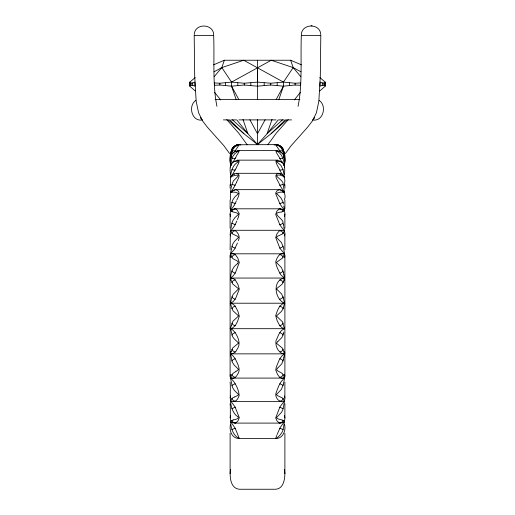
<?xml version="1.0" encoding="UTF-8"?>
<svg xmlns="http://www.w3.org/2000/svg" width="515" height="515" viewBox="0 0 515 515"><rect width="100%" height="100%" fill="white"/><g stroke="black" fill="none" stroke-linecap="round" stroke-linejoin="round"><path stroke-width="0.77" d="M234.789 396.891L237.833 395.436L238.593 394.535L234.402 390.428L232.452 387.332L230.102 376.285L230.102 255.62L232.535 244.387L234.531 241.329L238.6 237.299L237.505 236.276L232.226 233.771L230.553 230.862L231.879 223.175L232.741 220.832L234.789 217.794L238.6 214.118L236.688 212.895L232.04 211.678L230.707 210.448L230.102 213.564L230.108 228.216M284.531 424.379C286.237 430.424 282.889 438.832 275.68 438.49L239.327 438.49C227.334 432.677 231.184 413.751 230.108 403.689M233.559 419.86C236.668 419.313 241.155 418.013 236.063 415.399C227.836 406.734 231.119 392.559 230.108 382.066M283.855 250.045L284.898 255.62L284.898 376.285L283.726 382.561M283.784 226.722L284.879 233.224L284.892 249.839M283.784 205.974L284.879 213.126L284.892 228.216M257.5 99.646L257.5 60.242M275.68 438.49L276.69 435.587M301.558 35.445L320.8 35.516L320.317 75.757L318.843 101.217L316.416 112.753L312.399 120.974L307.667 127.128L291.052 145.79L285.465 153.457M284.892 433.231L284.892 473.71C284.737 479.89 283.302 488.754 275.68 489.25L239.327 489.25C230.031 488.349 229.542 475.899 230.533 469.339M230.108 417.903L230.514 415.399M284.892 214.002L284.486 216.5M230.108 397.973L230.514 395.958M284.892 233.932L284.486 235.941M230.108 376.027L230.514 374.553M284.892 255.878L284.486 257.352M230.997 155.903C229.349 157.86 230.314 160.976 230.514 163.294M230.514 185.387C230.353 178.055 229.986 168.347 236.359 163.146C241.722 160.635 234.769 160.744 233.018 162.27C229.194 164.729 230.051 170.478 230.514 174.482M230.514 199.511C229.993 193.337 230.688 186.488 233.469 180.817C238.297 175.976 241.87 173.298 231.615 176.375M231.454 164.826L230.52 165.939L231.686 159.463L232.741 156.515L234.917 153.618L238.509 151.101L236.527 151.12L234.402 151.841L232.716 153.116L231.512 154.886L230.199 160.68L230.514 167.053M238.529 216.738L239.25 213.519L236.758 209.566L235.464 208.89L234.061 208.858L230.52 210.5L231.853 202.562L232.741 200.052L234.789 196.968L238.6 193.447L235.471 192.256L231.138 191.992L230.52 192.481L232.568 190.853L235.722 189.662L279.265 189.655C284.048 190.003 286.301 195.185 284.486 199.511M284.892 403.689L284.879 418.779L283.565 427.18M231.454 156.837L230.52 158.066L232.535 149.846L235.052 146.717L238.6 144.837L236.662 145.063L237.608 144.767L276.124 144.631L277.379 145.095M284.892 382.066L284.879 398.681L283.707 405.633M194.245 34.556C194.773 22.615 214.227 23.503 213.661 35.451C214.601 58.459 212.367 84.492 216.95 106.335M236.958 144.985C229.452 147.992 229.729 157.809 230.443 164.362M284.557 164.362C284.692 161.684 285.709 158.202 284.003 155.903M283.604 406.2L282.864 409.592L281.628 412.206L276.413 417.704L278.036 418.901L283.044 420.266L284.48 421.405L280.25 427.45L277.424 433.823M283.462 427.746C283.147 432.246 279.664 435.941 276.439 438.304M283.462 383.997L283.649 382.999M283.417 384.222L281.447 389.308L276.401 394.619L277.54 395.655L282.761 398.127L284.48 400.792L279.928 406.927L275.68 417.91L277.031 420.955L279.13 422.886L281.518 422.924L284.48 421.405M283.784 357.661L284.879 352.91L284.486 351.7M283.746 357.867L283.417 359.541M284.486 163.294C286.16 156.296 284.126 145.919 276.594 144.651M284.447 328.873L282.529 321.894L276.407 316.023L281.447 311.401L283.121 308.794L284.48 303.213L283.398 298.018M283.398 359.65L281.802 363.809L277.958 367.826M230.849 152.691C230.907 155.079 228.679 153.522 231.608 153.644M284.486 167.053L284.801 160.68L283.121 151.449L281.055 147.786L278.808 145.919L276.42 144.863L277.205 144.979M231.512 298.436L233.205 294.226L238.6 288.851L232.716 283.945L231.364 280.836M283.417 333.791L283.784 332.059M283.398 333.887L281.802 337.673L278.036 341.329M231.409 298.932L230.52 303.213L231.39 306.779M284.486 174.482C285.342 166.564 284.216 154.468 276.709 151.049C279.104 150.824 281.647 151.944 282.954 153.985C283.862 155.131 285.233 159.495 283.533 156.817M230.469 424.379C229.066 430.109 231.583 438.297 238.6 438.458M237.344 263.828C231.872 267.266 230.463 274.559 230.514 280.205M284.486 185.387L284.847 180.379L283.604 172.087M283.462 307.416L283.379 307.777M231.325 325.383L232.96 321.193L238.6 315.953L233.018 310.777L231.538 307.397M230.63 328.248L231.286 325.551M230.553 328.544L232.452 336.482L234.164 338.831L238.6 343.054L232.741 347.928L231.222 351.565M230.997 151.803L231.879 149.215M230.9 152.511L230.984 152.189M283.379 281.769L284.447 277.836M283.353 281.847L281.963 284.299L276.401 288.864L281.628 294.001L283.379 297.915M231.879 211.601L233.089 209.637L235.201 208.839M283.121 420.304L281.911 422.268L279.8 423.066M231.879 192.32L233.089 190.408L235.201 189.707M231.879 233.45L233.089 231.473L235.201 230.604C238.265 232.716 240.582 237.164 238.316 240.692M283.121 398.456C280.81 404.867 274.959 397.799 275.802 393.763C277.154 389.881 278.48 385.915 280.656 382.407C282.458 379.555 285.709 378.403 283.244 374.907C282.632 371.869 273.665 371.135 277.72 368.019M236.842 221.019L234.673 225.686L230.334 231.808L230.108 249.839M237.505 263.693C240.885 260.712 232.477 259.953 231.879 257.333L233.089 255.401L235.201 254.474L237.698 257.861L239.321 262.515L235.265 273.034L233.05 275.963L230.52 278.049L231.184 280.205M283.121 374.572L281.911 376.504L279.8 377.424L277.553 374.521L275.725 370.027L276.317 366.957L279.536 359.232L281.847 356.045L284.48 353.856L282.529 348.256L276.452 343.286L277.881 341.451M231.184 351.7L230.52 353.856L232.226 361.968L234.164 365.084L238.593 369.416L235.909 371.573M231.879 282.651L233.089 280.81L235.201 279.864L237.84 284.261L239.314 289.082L235.535 298.713L233.121 301.603L230.199 303.425L230.514 303.94M283.121 349.247C279.31 357.513 273.381 342.597 276.948 338.748C277.984 336.224 278.898 333.54 280.72 331.46C281.37 329.851 285.143 329.169 284.486 327.965M298.05 106.335C302.633 84.492 300.399 58.459 301.339 35.451C300.773 23.503 320.227 22.615 320.755 34.556M231.879 163.294L232.864 161.794L234.66 161.144M231.879 308.8L233.089 307.088L235.201 306.135L237.84 311.163L239.314 316.191L237.563 321.399L235.265 325.68L232.252 328.152L230.52 328.692L230.102 328.319L230.514 327.965M283.121 323.105L281.911 324.817L279.8 325.77L277.205 320.845L275.686 315.708L277.469 310.442L279.8 306.135L282.729 303.76L284.48 303.213L284.898 303.58L284.486 303.94M214.189 76.671L221.823 67.6L224.34 60.242L290.66 60.242L301.436 64.839M231.879 154.262L232.658 153.077L234.113 152.453M272.023 119.39L267.092 133.726L257.5 144.522L243.943 133.726L228.306 119.989M278.77 99.762L283.443 86.179L283.443 82.11L293.177 67.6L290.66 60.242M231.454 176.536L230.52 177.508L233.089 174.276L236.501 173.304L278.48 173.304L280.057 173.819M195.217 90.93L189.803 86.179L190.125 85.303L189.803 82.11L195.166 77.604M235.761 371.656C233.057 372.545 229.812 376.375 231.299 378.763C235.625 383.186 238.728 389.488 239.172 395.559C238.207 398.417 236.082 402.492 232.407 401.5C228.86 401.314 232.542 397.104 234.66 396.949M283.379 272.145L281.447 267.594L276.401 262.431L282.645 257.951L284.48 253.811L279.928 248.339L275.692 237.537L276.864 233.977L279.13 231.01L281.518 230.282L284.48 231.113L279.928 224.971L275.699 214.401L276.774 211.343L278.995 209.077L281.454 208.961L284.48 210.5L280.057 204.095L275.737 193.878L275.828 192.7L276.864 191.02L279.265 189.655M319.783 90.93L325.197 86.179L324.875 85.303L325.197 82.11L319.834 77.604M231.879 335.117L233.089 333.585L235.201 332.651C238.451 337.731 241.117 344.213 236.9 349.563C236.501 352.408 229.445 356.226 230.514 351.7M283.121 296.788L281.911 298.32L279.8 299.254M237.421 243.035L234.673 249.009L230.52 253.811L231.879 257.333M238.387 217.105L237.421 219.557M236.9 199.723C238.715 196.53 241.258 190.769 235.722 189.662M277.167 434.454L276.993 434.866M236.456 200.786L234.125 205.491M283.353 247.348L281.447 242.597L276.401 237.312L277.566 236.237L282.529 233.932L283.398 232.844M283.334 232.992L284.447 231.138M236.52 182.323C237.454 179.503 241.876 174.257 236.501 173.304M236.398 182.613L233.72 187.821M236.198 167.987C237.17 165.424 242.662 158.06 235.464 160.963M231.879 360.964L233.089 359.65L235.201 358.749C237.441 363.616 241.477 369.622 237.351 374.688C236.243 377.283 233.347 379.169 230.52 378.087L284.48 378.087L282.078 378.319L279.8 377.424M283.121 270.942L281.911 272.255L279.8 273.15M236.07 168.27L232.091 175.248M235.265 203.451L231.879 202.44M235.934 157.088C236.173 155.092 242.662 148.648 236.501 151.204M235.799 157.352L233.52 161.343M233.089 147.96L232.046 148.841L232.864 147.573M232.04 148.867L232.452 148.14M265.128 119.744L257.5 133.726L249.872 119.744M276.195 99.466L283.443 86.179L295.14 85.014L300.477 85.303L300.477 82.947L295.14 83.23L283.443 82.11L270.742 83.23L257.5 82.11L244.258 83.23L231.557 82.11L219.86 83.23L214.523 82.947L214.523 85.303L219.86 85.014L231.557 86.179L244.258 85.014L257.5 86.179L270.742 85.014L283.443 86.179M314.086 118.07L313.474 119.177L314.285 117.703M235.464 150.374L234.743 151.616M235.6 150.135L239.25 144.696L240.872 144.96M283.121 246.202L281.911 247.271L279.8 248.101M231.879 385.703L233.089 384.634L235.201 383.804M231.879 151.449L233.089 150.734L235.201 150.844M233.585 188.039L230.52 192.481M233.385 161.562L233.121 162M233.99 205.71L230.52 210.5M281.879 211.955L284.447 210.481M231.641 420.646L233.289 419.912M231.596 420.71L230.553 421.425L233.385 422.899L235.799 422.912L237.975 420.942L239.321 417.717L235.072 406.927L230.52 400.792M231.454 156.682L230.984 157.378M231.454 164.568L230.52 165.939M231.93 175.486L230.52 177.508M267.826 144.747L276.317 133.089L288.239 119.686M230.52 154.082L231.454 152.768M232.58 147.953L233.359 147.013L233.018 147.387M278.177 119.963L267.092 133.726L282.568 119.834M294.31 99.942L300.354 92.43M284.486 280.205C285.774 277.36 281.106 276.323 280.186 273.774C278.312 270.053 276.021 266.094 275.718 261.89C276.742 257.983 279.458 252.131 284.48 253.811L230.52 253.811L233.05 253.605L235.201 254.474M281.538 212.026C267.008 213.03 291.323 221.695 279.8 224.727M231.879 408.723L235.201 407.178M231.879 158.684L233.089 158.266L235.201 158.523M235.201 279.864L233.05 278.435L230.52 278.049L284.48 278.049C272.158 280.063 274.547 299.048 284.48 303.213L230.52 303.213L232.889 304.095L235.201 306.135M236.823 119.963L247.908 133.726L257.5 144.522L271.057 133.726L285.471 119.744M233.54 146.833L233.945 146.479M271.057 133.726L286.694 119.989M195.861 100.367C187.66 105.768 191.812 122.267 202.71 119.898M237.557 145.133L238.941 144.631M234.061 174.334L234.608 173.999M237.769 144.998L238.6 144.657M283.52 186.488L284.48 192.481L283.855 191.992L279.722 192.23L276.413 193.382L280.849 197.747L282.864 201.565L283.121 202.44L279.8 203.592M231.879 429.465L235.201 428.313L239.327 438.49M236.231 99.762L231.557 86.179L231.557 82.11L271.251 60.242L293.177 67.6L300.96 71.797M231.879 169.789L235.201 170.079M214.04 71.797L221.823 67.6L243.75 60.242L283.443 82.11M231.126 155.813L231.557 155.633M230.553 231.138L233.45 230.282L281.39 230.282M284.48 400.792L281.518 401.623L233.585 401.623M235.471 145.513L234.164 146.312L236.688 145.056M235.619 145.449L236.527 145.101M213.558 64.839L224.353 60.242M324.875 85.303L322.293 85.303L320.06 86.179L320.06 82.793M190.125 82.947L192.707 82.947L194.94 82.11M190.125 85.303L192.707 85.303L194.94 86.179L194.94 82.793M320.06 82.11L322.293 82.947L324.875 82.947M278.48 173.304C272.184 174.823 279.13 181.795 279.8 185.226L283.121 184.499L283.437 186.05M279.536 160.957C271.656 157.564 279.008 167.742 279.8 170.079L283.05 169.75L283.565 171.875M278.415 151.14C272.364 148.719 279.381 156.341 279.8 158.523L281.911 158.266L283.121 158.684M274.128 144.96L276.413 144.657M276.091 144.631L275.699 144.85L279.8 150.844L281.911 150.734L283.121 151.449M229.536 153.457L223.948 145.79L207.333 127.128L202.601 120.974L198.584 112.753L196.157 101.217L194.683 75.757L194.2 35.516L213.442 35.445M320.8 35.516L320.188 35.522M279.8 161.163L282.342 161.968L284.48 165.939L283.533 164.806M279.8 173.684L281.911 174.276L283.372 176.362M215.161 99.575L299.839 99.575M223.388 119.898L228.351 119.898M230.92 119.898L236.198 119.898M238.883 119.898L276.117 119.898M278.802 119.898L284.08 119.898M286.649 119.898L291.612 119.898M312.29 119.898C323.188 122.267 327.34 105.768 319.139 100.367M238.11 150.509L276.69 150.515M237.28 160.146L277.727 160.146M234.673 208.807L280.321 208.807M234.673 423.098L280.321 423.098M194.812 35.522L194.2 35.516M279.8 189.707L281.911 190.408L283.121 192.32M233.585 230.282L235.201 230.604M281.39 401.623L279.8 401.294M231.879 184.499L235.201 185.226M283.392 153.644C286.366 153.522 284.093 155.06 284.151 152.691M311.099 25.75L312.058 25.802M279.8 208.839L281.911 209.637L283.121 211.601M235.201 423.066L233.089 422.268L231.879 420.304M276.761 144.657L277.984 144.96M279.8 230.604L281.911 231.473L283.121 233.45M235.201 401.294L233.089 400.425L231.879 398.456M279.8 254.474L281.911 255.395L283.121 257.333M235.201 377.424L233.089 376.504L231.879 374.572M279.8 279.864L281.911 280.81L283.121 282.651M235.201 352.041L233.089 351.095L231.879 349.247M279.8 306.135L281.911 307.088L283.121 308.794M235.201 325.77L233.089 324.817L231.879 323.105M235.201 299.254L233.089 298.32L231.879 296.788M279.8 332.651L281.911 333.585L283.121 335.117M235.201 273.15L233.089 272.255L231.879 270.942M279.8 358.749L281.911 359.65L283.121 360.964M235.201 248.101L233.089 247.271L231.879 246.202M279.8 383.804L281.911 384.634L283.121 385.703M283.121 163.294L280.063 161.433L276.401 161.568L280.849 165.276L283.121 169.796M235.201 224.72L231.879 223.175M279.8 407.178L283.121 408.723M279.8 428.313L283.121 429.465M283.443 155.633L283.874 155.813M281.422 152.575L283.121 154.262M281.673 147.869L282.999 148.951M279.458 145.481L280.958 146.402L279.548 145.52M257.5 67.581L257.5 82.11M280.385 173.999L280.92 174.321M281.061 146.485L281.447 146.827L281.113 146.53M232.432 119.834L247.908 133.726L242.977 119.39M229.529 119.744L243.943 133.726M283.533 176.523C286.372 179.529 281.789 173.632 284.48 177.508M279.8 352.041L282.078 353.515L284.48 353.856L230.52 353.856L232.889 355.768L235.201 358.749M226.761 119.686L238.683 133.089L247.174 144.747M230.52 421.405L235.201 428.313M293.177 67.6L300.812 76.671M214.646 92.43L220.69 99.942M284.48 192.481L279.8 185.226M279.8 325.77L282.078 327.791L284.48 328.692L230.52 328.692L232.889 330.109L235.201 332.651M283.533 152.749L284.48 154.082M282.465 148.011C281.551 146.666 283.823 150.148 282.529 148.108M284.48 165.939L283.533 164.549M284.48 158.066L283.533 156.663M221.823 67.6L231.557 82.11M280.656 152.228L280.385 151.816M280.321 151.713L279.8 150.844M282.239 162.573L281.911 162.051M281.847 161.942L279.8 158.523M200.914 118.07L201.526 119.177L200.715 117.703M231.557 86.179L238.805 99.466M230.514 257.352L230.108 255.878M284.486 374.553L284.892 376.027M279.8 170.079C280.707 173.594 287.28 177.99 280.063 175.081C270.562 174.649 284.357 179.967 283.121 184.499M283.083 149.125L284.042 151.951M230.514 235.941L230.108 233.932M284.486 395.958L284.892 397.973M230.514 216.506L230.108 214.002M284.486 415.399L284.892 417.903M284.016 152.189L284.1 152.511M283.121 202.44L283.417 203.934M283.121 223.175L283.398 224.572M284.467 469.339L284.892 473.71M283.784 274.244L283.417 272.364M283.804 274.341L284.087 275.808M283.437 247.792L283.726 249.344M283.437 224.798L283.649 225.93M284.171 276.278L284.37 277.405M325.197 82.11L325.197 86.179M323.903 83.23L323.903 85.014M322.293 82.947L322.293 85.303M295.14 83.23L295.14 85.014M289.443 82.947L289.443 85.303M284.892 184.647L284.892 188.194M284.892 199.987L284.892 208.755M284.686 155.079L284.686 157.056M277.186 82.947L277.186 85.303M270.742 83.23L270.742 85.014M264.176 82.947L264.176 85.303M257.5 119.461L257.5 144.522M250.824 82.947L250.824 85.303M244.258 83.23L244.258 85.014M237.814 82.947L237.814 85.303M230.314 155.079L230.314 157.056M230.108 184.647L230.108 188.194M230.108 199.987L230.108 208.755M230.108 433.231L230.108 473.71M225.557 82.947L225.557 85.303M219.86 83.23L219.86 85.014M192.707 82.947L192.707 85.303M191.097 83.23L191.097 85.014M189.803 82.11L189.803 86.179M278.229 145.03L279.368 145.436L278.229 145.03M281.718 147.09L281.963 147.361L281.718 147.09"/></g></svg>
